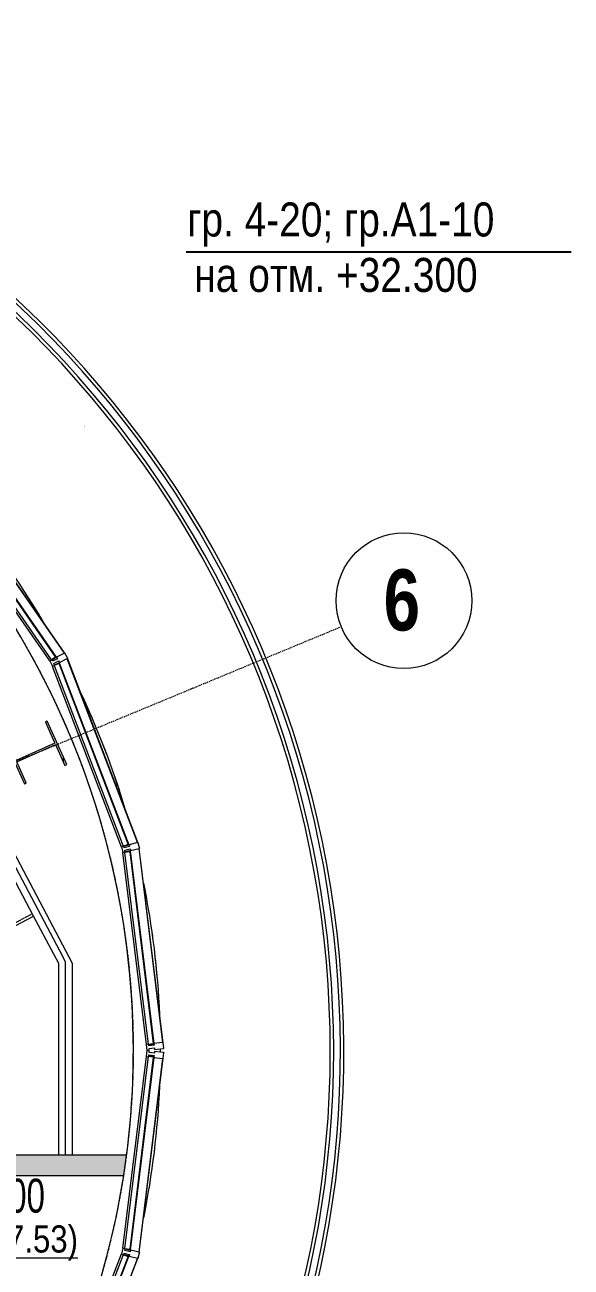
# Model space of a CAD drawing. Header units: millimetres. Extents: x 223 to 163467, y -12002 to 99672.
# Drawn here: x 124279 to 128303, y 62925 to 72071 of the extents above; entities that cross this region are included whole.
import ezdxf

# ---------------------------------------------------------------- set-up
doc = ezdxf.new("R2010")
doc.units = ezdxf.units.MM
doc.linetypes.add('Осевая', pattern=[29.999999, 12, -6, 6, -6])
doc.linetypes.add('Сверху', pattern=[3.96875, 2.38125, -1.5875])
for name, color, linetype, lineweight in [('A-AREA-IDEN', 7, 'Continuous', 9), ('A-DETL-THIN', 7, 'Continuous', 15), ('A-FLOR', 7, 'Continuous', 9), ('A-GLAZ-CURT', 7, 'Continuous', 9), ('A-GLAZ-CWMG', 7, 'Continuous', 9), ('A-WALL', 7, 'Continuous', 9), ('A-WALL-PATT', 7, 'Continuous', 18), ('G-ANNO-DIMS', 7, 'Continuous', 9), ('nadpisi', 84, 'Continuous', 13), ('S-COLS', 7, 'Continuous', 9), ('S-GRID', 7, 'Continuous', 9), ('S-GRID-IDEN', 7, 'Continuous', 9), ('S-STRS', 7, 'Continuous', 9), ('Верхние поручни', 7, 'Continuous', 5), ('Ограждение', 7, 'Continuous', 9), ('Поручни', 7, 'Continuous', 5), ('ЭЛ', 250, 'Continuous', 50)]:
    doc.layers.add(name, color=color, linetype=linetype, lineweight=lineweight)
doc.styles.add('Arial', font='ARIALN.TTF', dxfattribs={"width": 0.85, "height": 400})
doc.styles.add('Arial_1', font='ARIALN.TTF', dxfattribs={"height": 3.5})
doc.styles.add('Impact', font='ARIALN.TTF', dxfattribs={"height": 900})

# ---------------------------------------------------------------- blocks, each defined once
blk = doc.blocks.new('Ограждение - Ограждение-302130-5 этаж')
at = {"layer": 'Поручни'}
for radius, start, end in [(7550, 290.87261, 249.12739), (7450, 290.34371, 249.65629)]:
    blk.add_arc((819.5, 122.4), radius, start, end, dxfattribs=at)
blk = doc.blocks.new('Тип верхнего поручня - Верхний поручень_Внутренний_-302134-5 этаж')
at = {"layer": 'Верхние поручни'}
for radius, start, end in [(7525, 290.74153, 249.25847), (7475, 290.47709, 249.52291)]:
    blk.add_arc((819.5, 122.4), radius, start, end, dxfattribs=at)
blk = doc.blocks.new('Тип верхнего поручня - Верхний поручень_Внутренний_-V27-5 этаж')
at = {"layer": 'Верхние поручни'}
for radius, start, end in [(7525, 290.74153, 249.25847), (7475, 290.47709, 249.52291)]:
    blk.add_arc((819.5, 122.4), radius, start, end, dxfattribs=at)
blk = doc.blocks.new('Системная панель - С остеклением-429015-5 этаж')
at = {"layer": 'A-GLAZ-CURT', "lineweight": 13}
for p, q in [((711.3, -15), (-711.3, -15)), ((-711.3, -15), (-711.3, -55)), ((-711.3, -55), (711.3, -55)), ((711.3, -55), (711.3, -15))]:
    blk.add_line(p, q, dxfattribs=at)
blk = doc.blocks.new('Системная панель - С остеклением-429016-5 этаж')
at = {"layer": 'A-GLAZ-CURT', "lineweight": 13}
for p, q in [((711.3, -15), (-711.3, -15)), ((-711.3, -15), (-711.3, -55)), ((-711.3, -55), (711.3, -55)), ((711.3, -55), (711.3, -15))]:
    blk.add_line(p, q, dxfattribs=at)
blk = doc.blocks.new('Rectangular Mullion - Mullion_Vertical-45mm-Steelbuilt_2_6875in_Detail-8_TGP-325695-5 этаж')
at = {"layer": 'A-GLAZ-CWMG', "lineweight": 18}
for p, q in [((-44.5, 122.2), (-44.5, 57.2)), ((-3.2, 125.4), (-41.3, 125.4)), ((0, 57.2), (0, 122.2)), ((-44.5, 57.2), (-31.8, 57.2)), ((-31.8, 17.5), (-44.5, 17.5)), ((-44.5, 17.5), (-44.5, 0)), ((-44.5, 0), (0, 0)), ((-31.8, 57.2), (-31.8, 17.5)), ((-12.7, 17.5), (-12.7, 57.2)), ((-12.7, 57.2), (0, 57.2)), ((0, 17.5), (-12.7, 17.5)), ((0, 0), (0, 17.5))]:
    blk.add_line(p, q, dxfattribs=at)
for centre, start, end in [((-41.3, 122.2), 90, 180), ((-3.2, 122.2), 360, 90)]:
    blk.add_arc(centre, 3.17, start, end, dxfattribs=at)
blk = doc.blocks.new('Rectangular Mullion - Mullion_Vertical-45mm-Steelbuilt_2_6875in_Detail-8_TGP-325690-5 этаж')
at = {"layer": 'A-GLAZ-CWMG', "lineweight": 18}
for p, q in [((-22.2, 57.2), (-22.2, 122.2)), ((-19.1, 125.4), (19.1, 125.4)), ((22.2, 122.2), (22.2, 57.2)), ((-9.5, 57.2), (-22.2, 57.2)), ((-22.2, 0), (-22.2, 17.5)), ((-22.2, 17.5), (-9.5, 17.5)), ((22.2, 0), (-22.2, 0)), ((-9.5, 17.5), (-9.5, 57.2)), ((22.2, 57.2), (9.5, 57.2)), ((9.5, 57.2), (9.5, 17.5)), ((9.5, 17.5), (22.2, 17.5)), ((22.2, 17.5), (22.2, 0))]:
    blk.add_line(p, q, dxfattribs=at)
for centre, start, end in [((-19.1, 122.2), 90, 180), ((19.1, 122.2), 360, 90)]:
    blk.add_arc(centre, 3.18, start, end, dxfattribs=at)
blk = doc.blocks.new('Rectangular Mullion - Mullion_Vertical-45mm-Steelbuilt_2_6875in_Detail-8_TGP-325694-5 этаж')
at = {"layer": 'A-GLAZ-CWMG', "lineweight": 18}
for p, q in [((-44.5, 57.2), (-44.5, 122.2)), ((-41.3, 125.4), (-3.2, 125.4)), ((0, 122.2), (0, 57.2)), ((-31.8, 57.2), (-44.5, 57.2)), ((-44.5, 0), (-44.5, 17.5)), ((-44.5, 17.5), (-31.8, 17.5)), ((0, 0), (-44.5, 0)), ((-31.8, 17.5), (-31.8, 57.2)), ((0, 57.2), (-12.7, 57.2)), ((-12.7, 57.2), (-12.7, 17.5)), ((-12.7, 17.5), (0, 17.5)), ((0, 17.5), (0, 0))]:
    blk.add_line(p, q, dxfattribs=at)
for centre, start, end in [((-41.3, 122.2), 90, 180), ((-3.2, 122.2), 360, 90)]:
    blk.add_arc(centre, 3.17, start, end, dxfattribs=at)
blk = doc.blocks.new('Rectangular Mullion - Mullion_Vertical-45mm-Steelbuilt_2_6875in_Detail-8_TGP-429013-5 этаж')
at = {"layer": 'A-GLAZ-CWMG'}
for p, q in [((-5212.3, -1407.1), (-5213.3, -1407.3)), ((-5213.3, -1407.3), (-4694.3, -2764.2)), ((-5213.3, -1407.3), (-4694.3, -2764.2)), ((-4691.4, -2762.7), (-5210.2, -1406.6)), ((-5146.5, -1390.7), (-5148.7, -1391.2)), ((-5110.2, -1381.6), (-5146.5, -1390.7)), ((-4633.5, -2732.1), (-5146.5, -1390.7)), ((-5107.1, -1382.8), (-5107.8, -1381)), ((-5090.7, -1376.7), (-5093.3, -1377.4)), ((-4582.6, -2705.2), (-5090.7, -1376.7)), ((-4635.5, -2733.2), (-4633.5, -2732.1)), ((-4633.5, -2732.1), (-4600.4, -2714.6)), ((-4598.1, -2713.4), (-4598.8, -2711.6)), ((-4584.9, -2706.5), (-4582.6, -2705.2)), ((-4694.3, -2764.2), (-4693.4, -2763.8))]:
    blk.add_line(p, q, dxfattribs=at)
blk = doc.blocks.new('Rectangular Mullion - Mullion_Vertical-45mm-Steelbuilt_2_6875in_Detail-8_TGP-429014-5 этаж')
at = {"layer": 'A-GLAZ-CWMG'}
for p, q in [((6914, 77.9), (6740.4, -1333.6)), ((6970.8, 71.3), (6796.3, -1347.6)), ((7035.4, 63.4), (6859.9, -1363.4)), ((6863, -1364.2), (7038.9, 66.1)), ((6863, -1364.2), (7038.9, 66.1)), ((6916.8, 77.9), (6914, 77.9)), ((6971.6, 77.9), (6931.6, 77.9)), ((6740.4, -1333.6), (6743.1, -1334.3)), ((6757.7, -1335.9), (6757.5, -1337.9)), ((6760, -1338.5), (6796.3, -1347.6)), ((6796.3, -1347.6), (6798.5, -1348.1)), ((6862.1, -1364), (6863, -1364.2))]:
    blk.add_line(p, q, dxfattribs=at)
blk = doc.blocks.new('Rectangular Mullion - Mullion_Vertical-45mm-Steelbuilt_2_6875in_Detail-8_TGP-429012-5 этаж')
at = {"layer": 'A-GLAZ-CWMG'}
for p, q in [((-5399.9, 66.1), (-5224, -1364.2)), ((-5399.9, 66.1), (-5224, -1364.2)), ((-5220.9, -1363.4), (-5396.4, 63.4)), ((-5292.6, 77.9), (-5332.6, 77.9)), ((-5157.3, -1347.6), (-5331.8, 71.3)), ((-5275, 77.9), (-5277.8, 77.9)), ((-5101.4, -1333.6), (-5275, 77.9)), ((-5224, -1364.2), (-5223.1, -1364)), ((-5159.5, -1348.1), (-5157.3, -1347.6)), ((-5157.3, -1347.6), (-5121, -1338.5)), ((-5118.5, -1337.9), (-5118.7, -1335.9)), ((-5104.1, -1334.3), (-5101.4, -1333.6))]:
    blk.add_line(p, q, dxfattribs=at)
blk = doc.blocks.new('Двутавровая балка _ГОСТ 26020-83_-Колонна - I 35K1-V37-5 этаж')
at = {"layer": 'S-COLS'}
h = blk.add_hatch(dxfattribs=at)
h.set_pattern_fill('FP_5', color=256, style=0, pattern_type=2)
h.set_pattern_definition([(335.766, (-573, -4993.4), (145.96, 324.263), []), (335.766, (-216.75, -4858.3), (145.96, 324.263), [])])
h.paths.add_polyline_path([(-175, -171.5), (175, -171.5), (175, -156.5), (5, -156.5), (5, 156.5), (175, 156.5), (175, 171.5), (-175, 171.5), (-175, 156.5), (-5, 156.5), (-5, -156.5), (-175, -156.5)], flags=0)
for p, q in [((175, 171.5), (-175, 171.5)), ((-175, 171.5), (-175, 156.5)), ((-175, 156.5), (-5, 156.5)), ((-5, 156.5), (-5, -156.5)), ((5, -156.5), (5, 156.5)), ((5, 156.5), (175, 156.5)), ((175, 156.5), (175, 171.5)), ((-5, -156.5), (-175, -156.5)), ((-175, -156.5), (-175, -171.5)), ((-175, -171.5), (175, -171.5)), ((175, -156.5), (5, -156.5)), ((175, -171.5), (175, -156.5))]:
    blk.add_line(p, q, dxfattribs=at)
blk = doc.blocks.new('Ось сетки - Семейство1-221475-5 этаж')
at = {"layer": 'S-GRID-IDEN'}
blk.add_circle((0, 0), 5, dxfattribs=at)

msp = doc.modelspace()

# ---------------------------------------------------------------- hatches: boundary and pattern name
at = {"layer": 'A-WALL-PATT', "lineweight": 5, "true_color": 0xc0c0c0}
msp.add_hatch(color=9, dxfattribs=at).paths.add_polyline_path([(123327.6, 63598.8), (125007, 63598.8), (125028.4, 63748.8), (123327.6, 63748.8), (123327.6, 63709.8)], flags=0)

# ---------------------------------------------------------------- linework, layer by layer
at = {"layer": 'A-DETL-THIN'}
msp.add_line((125499.2, 67180.2), (125522.3, 67189.8), dxfattribs=at)
at = {"layer": 'A-FLOR'}
for p, q in [((122981.9, 68273.7), (124627.6, 65163.1)), ((124627.6, 65163.1), (124627.6, 63748.8))]:
    msp.add_line(p, q, dxfattribs=at)
for start, end in [(30.70749, 31.93499), (23.0306, 24.24215), (20.47163, 21.67533), (17.91267, 19.1064), (10.23581, 11.37286), (7.67685, 8.77335), (5.1179, 6.14134), (2.55895, 3.41186)]:
    msp.add_arc((119078.2, 64520.5), 6200, start, end, dxfattribs=at)
at = {"layer": 'A-WALL', "lineweight": 18}
for p, q in [((125028.4, 63748.8), (123327.6, 63748.8)), ((123327.6, 63598.8), (125007, 63598.8))]:
    msp.add_line(p, q, dxfattribs=at)
at = {"layer": 'A-WALL'}
msp.add_line((125021.7, 63698.8), (125023, 63708.8), dxfattribs=at)
for radius, start, end in [(6000, 0, 55.95092), (6200, 30.33327, 39.05008), (6200, 16.64509, 25.37678), (6200, 2.41788, 11.46158), (6000, 352.60934, 0), (6200, 0, 0.11339), (6200, 359.88661, 0), (6200, 348.54059, 357.57684), (6000, 259.4333, 351.16244)]:
    msp.add_arc((119078.2, 64520.5), radius, start, end, dxfattribs=at)
at = {"layer": 'A-WALL', "lineweight": 18}
msp.add_arc((119078.2, 64520.5), 6000, 351.16341, 352.61033, dxfattribs=at)
at = {"layer": 'S-GRID', "color": 174, "linetype": 'Осевая', "true_color": 0x0000a0}
msp.add_line((119078.2, 64520.5), (126609.3, 67640), dxfattribs=at)
msp.add_arc((119078.2, 64520.5), 6000, 169.59621, 160.45219, dxfattribs=at)
at = {"layer": 'S-STRS'}
for p, q in [((124535.7, 65252.5), (122947.1, 68255.3)), ((124343.2, 65509.4), (124212.3, 65756.9)), ((123428.7, 65025.6), (124343.2, 65509.4)), ((124491.5, 65229.1), (124343.2, 65509.4)), ((124528.2, 65159.8), (124491.5, 65229.1)), ((124578.2, 65172.2), (124535.7, 65252.5)), ((124528.2, 63748.8), (124528.2, 65159.8)), ((124578.2, 63748.8), (124578.2, 65172.2))]:
    msp.add_line(p, q, dxfattribs=at)
at = {"layer": 'S-STRS', "linetype": 'Сверху'}
msp.add_line((123419.4, 65043.3), (124333.9, 65527.1), dxfattribs=at)
at = {"layer": 'ЭЛ', "color": 7, "lineweight": 25}
msp.add_line((128303.5, 70397.6), (125466.2, 70397.6), dxfattribs=at)
msp.add_lwpolyline([(125466.2, 70397.6, 0, 0, 0), (124519, 68772.6, 150, 0, 0), (124720.2, 69113.7, 0, 0, 0), (119869.9, 60795.9, 0, 0, 0)], format="xyseb", dxfattribs=at)

# ---------------------------------------------------------------- block references
at = {"layer": 'A-GLAZ-CURT'}
for name, p, rotation in [('Системная панель - С остеклением-429016-5 этаж', (124054.2, 67971.8), 124.7448022751515), ('Системная панель - С остеклением-429016-5 этаж', (124734.3, 66683.9), 110.9310028439392), ('Системная панель - С остеклением-429015-5 этаж', (125085.9, 65270.7), 97.01205156416665), ('Системная панель - С остеклением-429015-5 этаж', (125085.9, 63770.4), 82.98794843583346), ('Системная панель - С остеклением-429016-5 этаж', (124734.3, 62357.2), 69.06899715606129)]:
    msp.add_blockref(name, p, dxfattribs=dict(at, rotation=rotation))
at = {"layer": 'A-GLAZ-CWMG'}
for name, p, rotation in [('Rectangular Mullion - Mullion_Vertical-45mm-Steelbuilt_2_6875in_Detail-8_TGP-429013-5 этаж', (119844.8, 64835.1), 193.8137994312136), ('Rectangular Mullion - Mullion_Vertical-45mm-Steelbuilt_2_6875in_Detail-8_TGP-429013-5 этаж', (119897.7, 64642.9), 180), ('Rectangular Mullion - Mullion_Vertical-45mm-Steelbuilt_2_6875in_Detail-8_TGP-429012-5 этаж', (119897.7, 64642.9), 180), ('Rectangular Mullion - Mullion_Vertical-45mm-Steelbuilt_2_6875in_Detail-8_TGP-325695-5 этаж', (125178.2, 64520.5), 277.0120515641667), ('Rectangular Mullion - Mullion_Vertical-45mm-Steelbuilt_2_6875in_Detail-8_TGP-429013-5 этаж', (119770.2, 64064.8), 138.1379943121233)]:
    msp.add_blockref(name, p, dxfattribs=dict(at, rotation=rotation))
at = {"layer": 'A-GLAZ-CWMG', "extrusion": (0, 0, -1)}
for name, p, rotation in [('Rectangular Mullion - Mullion_Vertical-45mm-Steelbuilt_2_6875in_Detail-8_TGP-325690-5 этаж', (-124472.3, 67369.1), 62.16209744045437), ('Rectangular Mullion - Mullion_Vertical-45mm-Steelbuilt_2_6875in_Detail-8_TGP-325690-5 этаж', (-124996.4, 65998.8), 75.97589687166663), ('Rectangular Mullion - Mullion_Vertical-45mm-Steelbuilt_2_6875in_Detail-8_TGP-325694-5 этаж', (-125178.2, 64520.5), 97.01205156416655), ('Rectangular Mullion - Mullion_Vertical-45mm-Steelbuilt_2_6875in_Detail-8_TGP-325690-5 этаж', (-124996.4, 63042.3), 104.0241031283322)]:
    msp.add_blockref(name, p, dxfattribs=dict(at, rotation=rotation))
at = {"layer": 'A-GLAZ-CWMG'}
msp.add_blockref('Rectangular Mullion - Mullion_Vertical-45mm-Steelbuilt_2_6875in_Detail-8_TGP-429014-5 этаж', (118258.7, 64398.1), dxfattribs=at)
at = {"layer": 'S-COLS', "rotation": 294.2335371859326}
msp.add_blockref('Двутавровая балка _ГОСТ 26020-83_-Колонна - I 35K1-V37-5 этаж', (124359.7, 66713.6), dxfattribs=at)
at = {"layer": 'S-GRID-IDEN', "xscale": 99.99999999999993, "yscale": 99.99999999999993, "zscale": 99.99999999999993, "rotation": 292.5000000000003}
msp.add_blockref('Ось сетки - Семейство1-221475-5 этаж', (127071.3, 67831.4), dxfattribs=at)
at = {"layer": 'Верхние поручни'}
for name in ['Тип верхнего поручня - Верхний поручень_Внутренний_-302134-5 этаж', 'Тип верхнего поручня - Верхний поручень_Внутренний_-V27-5 этаж']:
    msp.add_blockref(name, (118258.7, 64398.1), dxfattribs=at)
at = {"layer": 'Ограждение'}
msp.add_blockref('Ограждение - Ограждение-302130-5 этаж', (118258.7, 64398.1), dxfattribs=at)

# ---------------------------------------------------------------- texts
at = {"layer": 'A-AREA-IDEN', "insert": (124071.7, 63232.4), "char_height": 200, "width": 763.206, "attachment_point": 1, "style": 'Arial_1'}
msp.add_mtext('\\L(7.53)', dxfattribs=at)
at = {"layer": 'G-ANNO-DIMS', "lineweight": 25, "insert": (123540.2, 63576.2), "char_height": 250, "width": 1212.847, "attachment_point": 1, "line_spacing_factor": 0.925626, "style": 'Arial'}
msp.add_mtext('+28.300', dxfattribs=at)
at = {"layer": 'nadpisi', "color": 7, "style": 'Arial'}
for s, p in [('гр. 4-20; гр.А1-10', (125475, 70512.8)), ('на отм. +32.300 ', (125527.5, 70104.3))]:
    msp.add_text(s, height=250, dxfattribs=at).set_placement(p)
at = {"layer": 'S-GRID-IDEN', "insert": (126921.9, 68061.8), "char_height": 450, "width": 368.776, "attachment_point": 1, "style": 'Impact'}
msp.add_mtext('\\fImpact|b0|i0|c204|p34|;6', dxfattribs=at)

doc.saveas('drawing.dxf')
